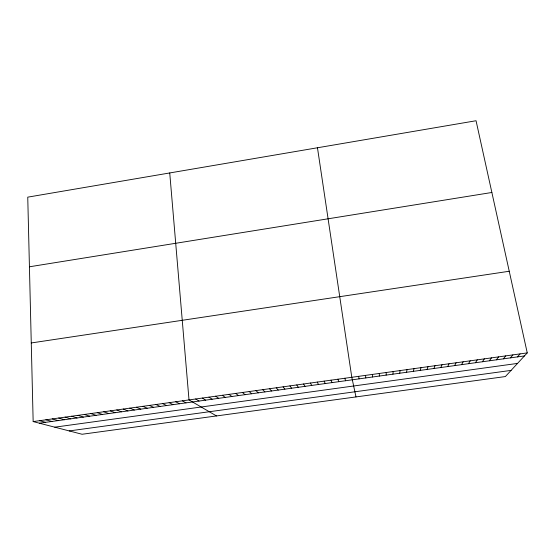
<?xml version="1.0" encoding="UTF-8"?>
<svg xmlns="http://www.w3.org/2000/svg" width="555" height="555" viewBox="0 0 555 555"><rect width="100%" height="100%" fill="white"/><g stroke="black" fill="none" stroke-linecap="round" stroke-linejoin="round"><path stroke-width="0.83" d="M386.127 375.111L386.238 372.495M392.926 374.174L393.162 371.531M399.739 373.224L400.106 370.567M406.558 372.28L407.058 369.602M413.392 371.337L414.023 368.638M420.239 370.386L421.002 367.667M427.093 369.436L427.995 366.695M433.968 368.478L434.995 365.717M440.85 367.528L442.016 364.746M447.746 366.571L449.044 363.768M454.656 365.613L456.092 362.79M461.58 364.649L463.147 361.804M468.51 363.692L470.217 360.826M475.455 362.727L477.3 359.841M482.413 361.763L484.397 358.849M489.385 360.799L491.501 357.864M496.371 359.827L498.626 356.872M503.371 358.856L505.765 355.88M510.378 357.885L512.91 354.888M517.406 356.914L520.077 353.896M527.25 352.897L505.376 376.561L82.084 434.26L33.161 421.578L27.75 197.15L476.051 120.74L527.25 352.897L33.161 421.578M29.429 266.788L491.876 192.481M31.267 342.955L509.247 271.249M39.391 423.194L524.44 355.935M54.772 427.177L517.538 363.407M69.229 430.93L511.079 370.386M39.523 420.69L45.649 422.327M45.898 419.809L51.913 421.46M52.281 418.921L58.185 420.586M58.677 418.033L64.47 419.712M65.081 417.138L70.763 418.845M71.498 416.25L77.076 417.971M77.929 415.355L83.389 417.089M84.374 414.46L89.723 416.215M90.826 413.558L96.064 415.334M97.285 412.663L102.411 414.453M103.764 411.761L108.773 413.572M110.251 410.86L115.149 412.691M116.751 409.958L121.538 411.803M123.259 409.056L127.934 410.915M129.78 408.147L134.338 410.027M136.315 407.238L140.755 409.139M142.864 406.329L147.186 408.244M149.42 405.414L153.631 407.349M155.99 404.505L160.083 406.454M162.566 403.589L166.549 405.559M169.164 402.673L173.028 404.664M175.769 401.751L179.515 403.762M182.387 400.835L186.008 402.861M216.485 415.938L189.012 399.912L169.733 172.952M195.651 398.989L199.044 401.057M202.304 398.067L205.579 400.148M208.971 397.137L212.121 399.239M215.652 396.208L218.684 398.33M222.34 395.278L225.254 397.422M229.042 394.348L231.83 396.506M235.757 393.412L238.421 395.597M242.479 392.482L245.026 394.681M249.223 391.546L251.644 393.759M255.973 390.602L258.269 392.843M262.73 389.665L264.915 391.92M269.508 388.722L271.561 390.998M276.3 387.779L278.228 390.075M283.099 386.835L284.902 389.152M289.911 385.885L291.59 388.223M296.738 384.941L298.292 387.293M303.571 383.991L305.007 386.363M310.425 383.033L311.73 385.434M317.287 382.083L318.466 384.497M324.162 381.125L325.216 383.56M331.051 380.168L331.973 382.624M337.953 379.211L338.744 381.68M344.863 378.246L345.536 380.744M355.991 396.922L351.794 377.282L317.467 147.769M358.655 376.332L359.064 378.864M365.53 375.374L365.814 377.934M372.419 374.417L372.571 376.991M379.322 373.46L379.349 376.054"/></g></svg>
